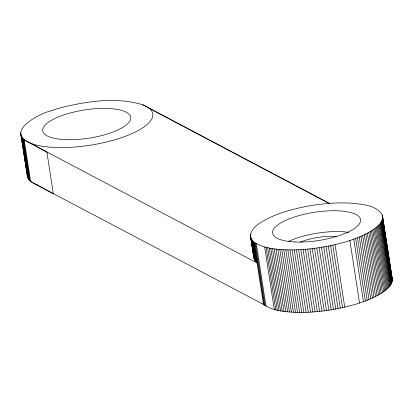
<?xml version="1.0" encoding="UTF-8"?>
<svg xmlns="http://www.w3.org/2000/svg" width="413" height="413" viewBox="0 0 413 413"><rect width="100%" height="100%" fill="white"/><g stroke="black" fill="none" stroke-linecap="round" stroke-linejoin="round"><path stroke-width="0.62" d="M257.774 263.324L29.968 143.022C4.414 131.855 38.982 113.642 50.938 110.834A66.808 21.419 -8.8 0 1 61.129 107.664C87.396 101.17 115.867 96.843 142.309 104.644A66.808 21.419 -8.8 0 1 148.541 107.819L329.584 203.557M250.464 235.647C251.424 227.036 260.536 222.617 267.252 218.813C279.782 212.607 293.4 208.901 307.086 206.283C321.66 203.624 336.543 202.287 351.355 203.17C362.056 204.383 375.975 204.807 382.278 214.936C384.162 222.148 376.718 227.367 371.524 230.81C355.634 240.304 337.276 244.713 319.156 247.671C304.928 249.767 290.422 250.681 276.09 249.122C268.6 248.275 260.964 246.587 254.547 242.477C252.364 240.877 250.479 238.466 250.464 235.647L253.871 257.975L254.744 260.102L257.015 262.72M253.69 256.494L253.525 254.47M262.782 303.782C272.549 311.35 285.662 311.872 297.525 312.409C310.328 312.626 323.136 311.361 335.728 309.043C351.912 305.759 368.391 301.505 382.453 292.538C386.971 289.358 392.639 285.099 392.298 278.935L382.49 215.658M38.801 185.566A66.808 21.419 -8.8 0 1 31.352 181.916L29.292 180.145L27.563 177.42L20.66 132.774M27.563 177.42L20.65 133.528M27.33 176.697L27.155 175.107M142.309 104.644L329.512 203.557M36.323 184.632L263.468 304.407L253.788 241.873M391.669 276.762L392.298 278.935M382.278 214.936L392.35 279.684M382.639 217.904L392.319 280.442M383.455 223.701L383.651 224.966M383.842 226.231L384.038 227.491M385.117 234.439L385.314 235.704M385.505 236.969L385.701 238.229M387.167 247.707L387.363 248.972M387.559 250.232L387.755 251.496M388.829 258.445L389.025 259.71M389.222 260.97L389.418 262.234M390.491 269.183L390.688 270.448M390.884 271.713L391.08 272.972M391.276 274.237L391.472 275.502M382.526 218.673L392.211 281.212M382.335 219.453L392.02 281.991M382.066 220.243L391.746 282.781M381.715 221.038L391.395 283.576M381.282 221.838L390.966 284.376M380.776 222.648L390.455 285.182M380.187 223.459L389.867 285.997M379.521 224.274L389.201 286.813M378.778 225.095L388.463 287.629M377.962 225.911L387.642 288.45M377.069 226.732L386.749 289.27M376.104 227.553L385.783 290.091M375.066 228.374L384.746 290.907M373.956 229.189L383.636 291.723M372.774 230L382.453 292.538M371.524 230.81L381.209 293.349M370.208 231.61L379.893 294.149M368.83 232.411L378.509 294.944M367.384 233.2L377.069 295.734M365.877 233.98L375.562 296.519M364.312 234.754L373.992 297.288M362.686 235.513L372.371 298.052M361.008 236.262L370.688 298.8M359.274 237L368.954 299.539M357.488 237.728L367.167 300.266M355.65 238.44L365.329 300.979M353.765 239.137L363.445 301.676M349.863 240.485L359.542 303.018M335.057 244.62L344.741 307.153M332.832 245.126L342.511 307.659M330.586 245.611L340.266 308.144M328.325 246.071L338.004 308.609M326.048 246.509L335.728 309.043M323.756 246.917L333.436 309.456M321.459 247.304L331.138 309.843M319.156 247.671L328.836 310.204M316.848 248.006L326.528 310.54M314.541 248.316L324.22 310.85M312.238 248.595L321.918 311.134M309.936 248.853L319.621 311.392M307.644 249.08L317.329 311.619M305.367 249.282L315.047 311.82M303.101 249.457L312.78 311.991M300.85 249.602L310.53 312.135M298.62 249.715L308.299 312.254M296.41 249.808L306.09 312.342M294.221 249.865L303.906 312.404M292.063 249.896L301.748 312.435M289.936 249.901L299.621 312.435M287.84 249.875L297.525 312.409M285.781 249.819L295.465 312.357M283.762 249.736L293.442 312.274M281.774 249.622L291.459 312.161M279.838 249.483L289.518 312.022M277.939 249.318L287.624 311.851M276.09 249.122L285.775 311.655M274.294 248.894L283.974 311.433M272.544 248.647L282.224 311.18M270.851 248.368L280.53 310.901M269.214 248.063L278.894 310.597M267.629 247.728L277.314 310.266M266.111 247.372L275.791 309.91M264.65 246.989L274.33 309.528M256.292 243.639L265.977 306.172M255.384 243.066L265.063 305.605M254.547 242.477L264.227 305.016M253.102 241.244L256.328 262.09M252.498 240.598L255.724 261.444M251.966 239.938L255.193 260.784M251.517 239.261L254.744 260.102M250.603 234.119L250.897 236.014M251.145 238.564L254.372 259.41M250.495 234.889L250.887 237.413M251.083 238.678L251.274 239.943M251.471 241.202L252.157 245.627M252.353 246.891L252.549 248.151M252.746 249.416L252.937 250.681M253.133 251.94L253.329 253.205M250.856 237.857L254.083 258.703M250.515 236.396L253.871 257.975M23.464 139.093L29.917 180.786M22.839 138.453L29.292 180.145M22.287 137.797L28.74 179.49M21.817 137.121L28.27 178.814M21.424 136.435L27.877 178.122M288.641 241.347A44.537 14.279 -8.8 0 1 348.717 232.343M300.292 242.116A31.176 9.995 -8.8 0 1 336.502 236.432M149.325 108.423A66.808 21.419 -8.8 0 1 114.473 139.878A66.808 21.419 -8.8 0 1 29.968 143.022M46.875 152.082L24.171 139.718L30.624 181.405L53.329 193.769L46.875 152.082M295.187 241.977A44.537 14.279 -8.8 0 0 360.626 220.046A44.537 14.279 -8.8 0 0 293.88 217.166A44.537 14.279 -8.8 0 0 295.187 241.977M66.152 139.682A44.537 14.279 -8.8 0 0 130.787 117.426A44.537 14.279 -8.8 0 0 63.303 115.098A44.537 14.279 -8.8 0 0 66.152 139.682"/></g></svg>
